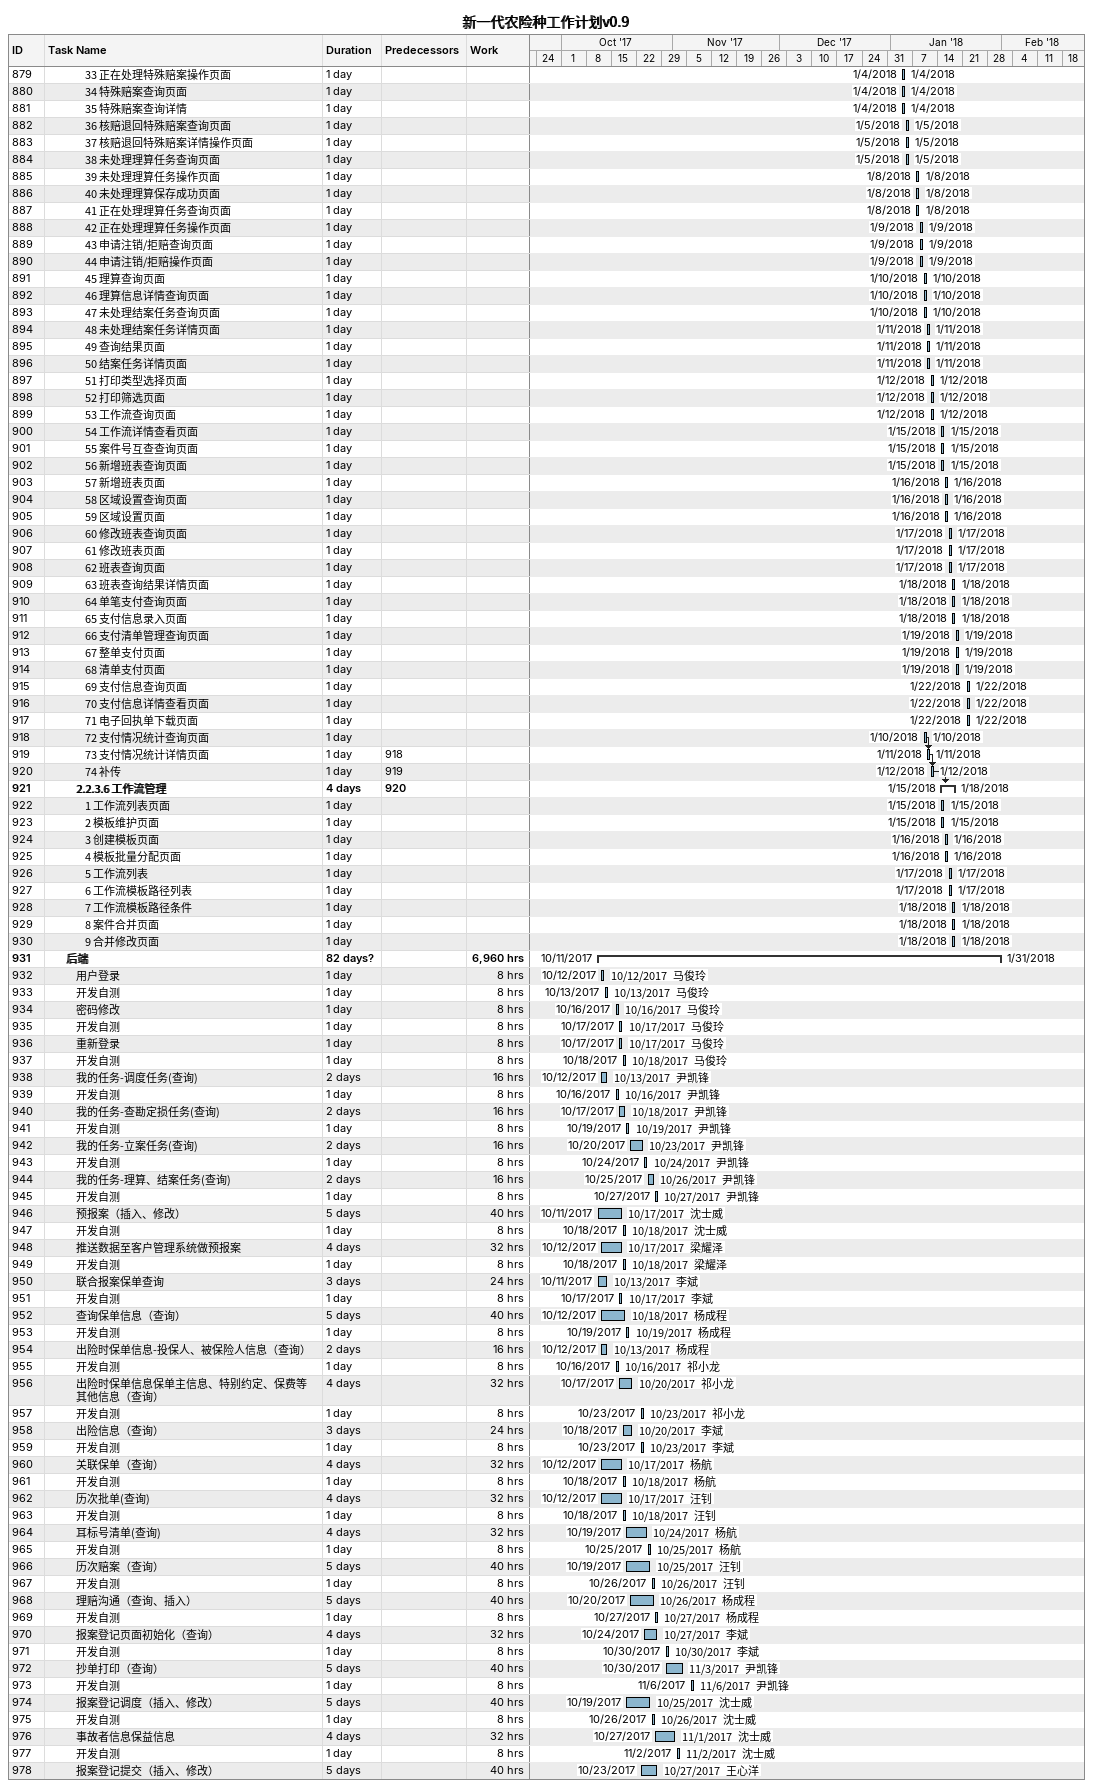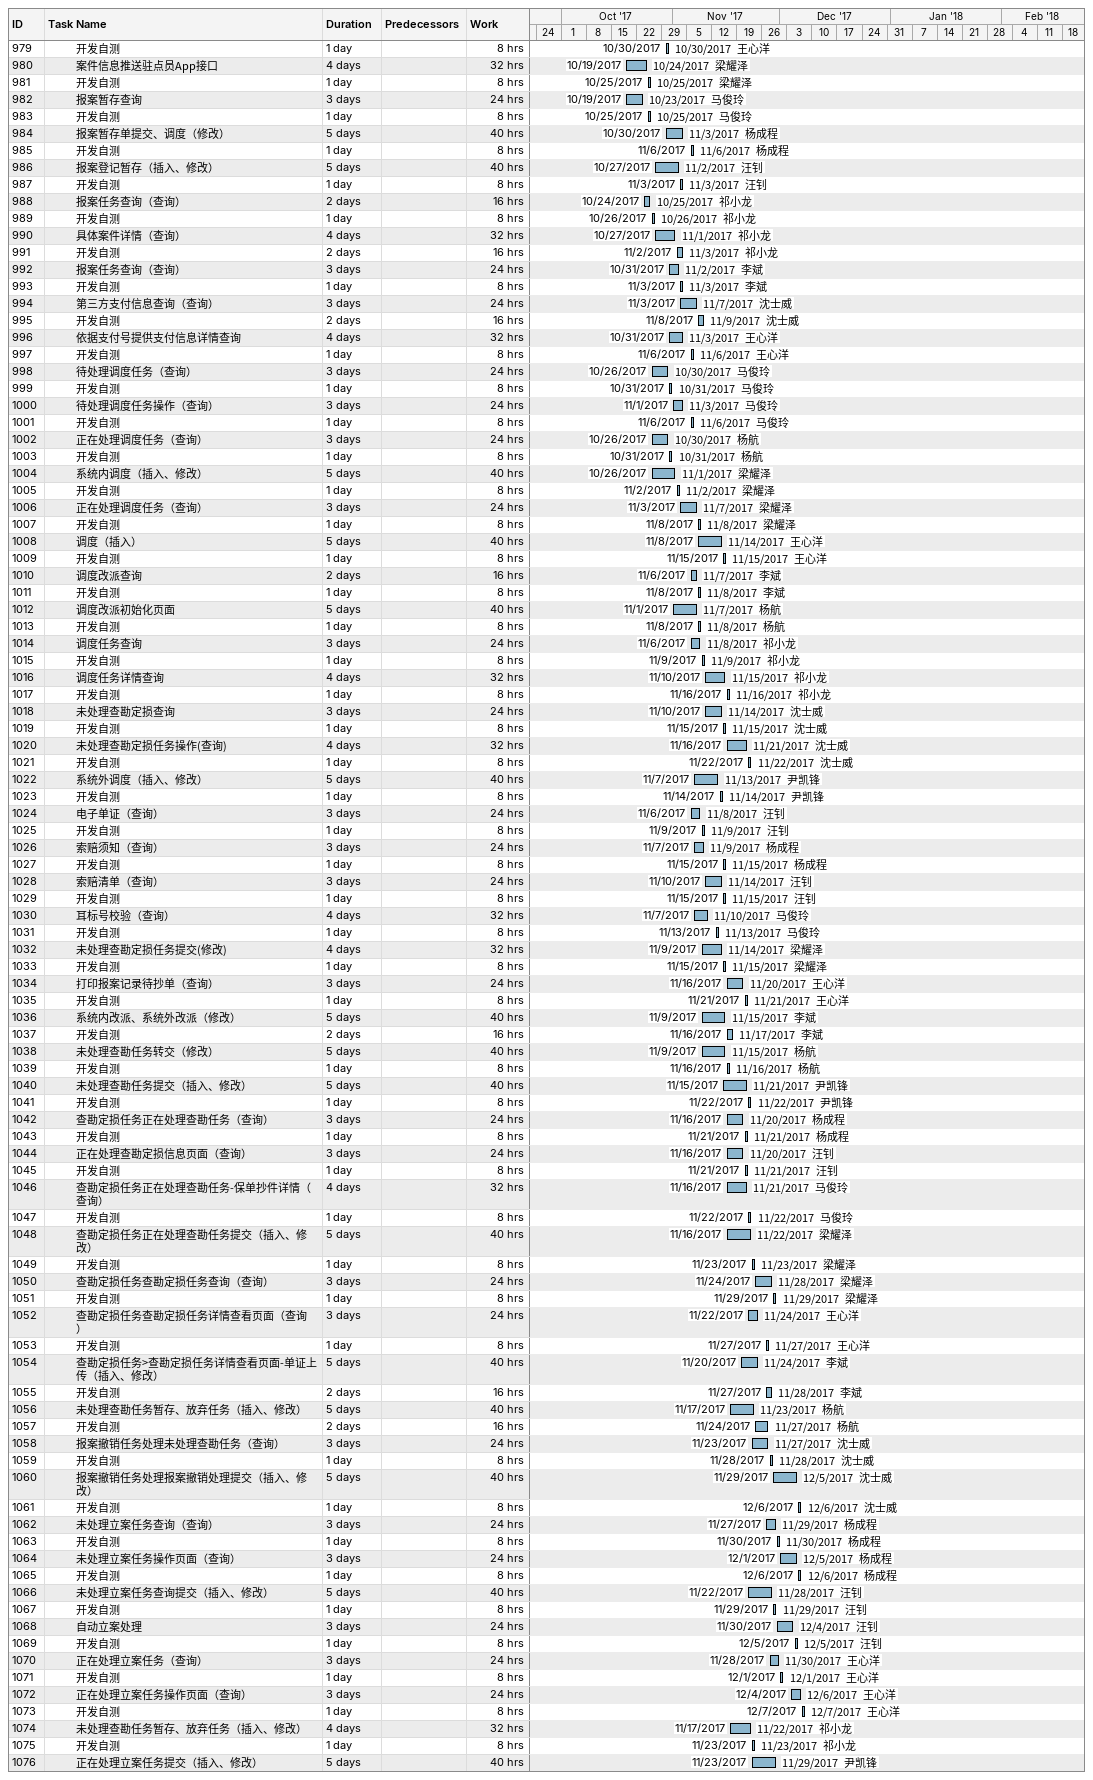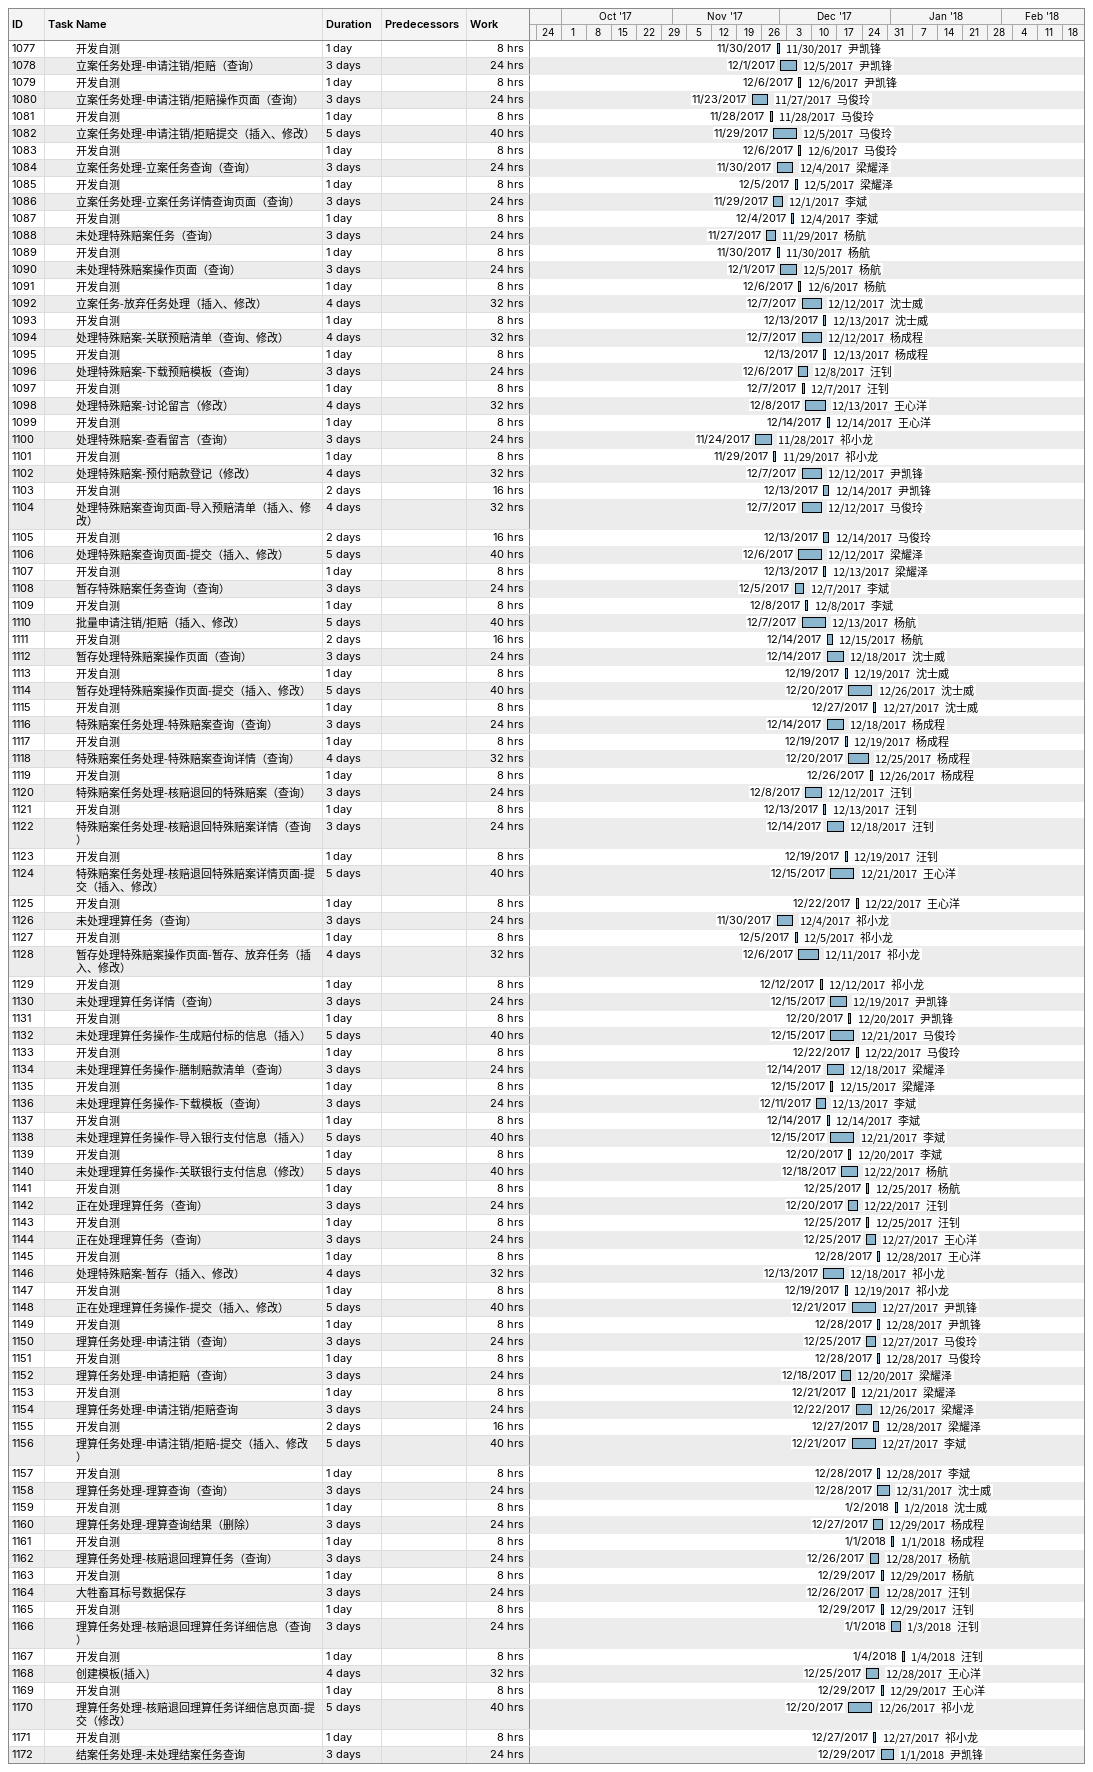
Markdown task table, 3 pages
新一代农险种工作计划v0.9

| ID | Level | Task | Duration | Start | Finish | Predecessors | Resources | Work (h) |
|---|---|---|---|---|---|---|---|---|
| 879 | 5 | 33 正在处理特殊赔案操作页面 | 1d | 2018-01-04 | 2018-01-04 |  |  |  |
| 880 | 5 | 34 特殊赔案查询页面 | 1d | 2018-01-04 | 2018-01-04 |  |  |  |
| 881 | 5 | 35 特殊赔案查询详情 | 1d | 2018-01-04 | 2018-01-04 |  |  |  |
| 882 | 5 | 36 核赔退回特殊赔案查询页面 | 1d | 2018-01-05 | 2018-01-05 |  |  |  |
| 883 | 5 | 37 核赔退回特殊赔案详情操作页面 | 1d | 2018-01-05 | 2018-01-05 |  |  |  |
| 884 | 5 | 38 未处理理算任务查询页面 | 1d | 2018-01-05 | 2018-01-05 |  |  |  |
| 885 | 5 | 39 未处理理算任务操作页面 | 1d | 2018-01-08 | 2018-01-08 |  |  |  |
| 886 | 5 | 40 未处理理算保存成功页面 | 1d | 2018-01-08 | 2018-01-08 |  |  |  |
| 887 | 5 | 41 正在处理理算任务查询页面 | 1d | 2018-01-08 | 2018-01-08 |  |  |  |
| 888 | 5 | 42 正在处理理算任务操作页面 | 1d | 2018-01-09 | 2018-01-09 |  |  |  |
| 889 | 5 | 43 申请注销/拒赔查询页面 | 1d | 2018-01-09 | 2018-01-09 |  |  |  |
| 890 | 5 | 44 申请注销/拒赔操作页面 | 1d | 2018-01-09 | 2018-01-09 |  |  |  |
| 891 | 5 | 45 理算查询页面 | 1d | 2018-01-10 | 2018-01-10 |  |  |  |
| 892 | 5 | 46 理算信息详情查询页面 | 1d | 2018-01-10 | 2018-01-10 |  |  |  |
| 893 | 5 | 47 未处理结案任务查询页面 | 1d | 2018-01-10 | 2018-01-10 |  |  |  |
| 894 | 5 | 48 未处理结案任务详情页面 | 1d | 2018-01-11 | 2018-01-11 |  |  |  |
| 895 | 5 | 49 查询结果页面 | 1d | 2018-01-11 | 2018-01-11 |  |  |  |
| 896 | 5 | 50 结案任务详情页面 | 1d | 2018-01-11 | 2018-01-11 |  |  |  |
| 897 | 5 | 51 打印类型选择页面 | 1d | 2018-01-12 | 2018-01-12 |  |  |  |
| 898 | 5 | 52 打印筛选页面 | 1d | 2018-01-12 | 2018-01-12 |  |  |  |
| 899 | 5 | 53 工作流查询页面 | 1d | 2018-01-12 | 2018-01-12 |  |  |  |
| 900 | 5 | 54 工作流详情查看页面 | 1d | 2018-01-15 | 2018-01-15 |  |  |  |
| 901 | 5 | 55 案件号互查查询页面 | 1d | 2018-01-15 | 2018-01-15 |  |  |  |
| 902 | 5 | 56 新增班表查询页面 | 1d | 2018-01-15 | 2018-01-15 |  |  |  |
| 903 | 5 | 57 新增班表页面 | 1d | 2018-01-16 | 2018-01-16 |  |  |  |
| 904 | 5 | 58 区域设置查询页面 | 1d | 2018-01-16 | 2018-01-16 |  |  |  |
| 905 | 5 | 59 区域设置页面 | 1d | 2018-01-16 | 2018-01-16 |  |  |  |
| 906 | 5 | 60 修改班表查询页面 | 1d | 2018-01-17 | 2018-01-17 |  |  |  |
| 907 | 5 | 61 修改班表页面 | 1d | 2018-01-17 | 2018-01-17 |  |  |  |
| 908 | 5 | 62 班表查询页面 | 1d | 2018-01-17 | 2018-01-17 |  |  |  |
| 909 | 5 | 63 班表查询结果详情页面 | 1d | 2018-01-18 | 2018-01-18 |  |  |  |
| 910 | 5 | 64 单笔支付查询页面 | 1d | 2018-01-18 | 2018-01-18 |  |  |  |
| 911 | 5 | 65 支付信息录入页面 | 1d | 2018-01-18 | 2018-01-18 |  |  |  |
| 912 | 5 | 66 支付清单管理查询页面 | 1d | 2018-01-19 | 2018-01-19 |  |  |  |
| 913 | 5 | 67 整单支付页面 | 1d | 2018-01-19 | 2018-01-19 |  |  |  |
| 914 | 5 | 68 清单支付页面 | 1d | 2018-01-19 | 2018-01-19 |  |  |  |
| 915 | 5 | 69 支付信息查询页面 | 1d | 2018-01-22 | 2018-01-22 |  |  |  |
| 916 | 5 | 70 支付信息详情查看页面 | 1d | 2018-01-22 | 2018-01-22 |  |  |  |
| 917 | 5 | 71 电子回执单下载页面 | 1d | 2018-01-22 | 2018-01-22 |  |  |  |
| 918 | 5 | 72 支付情况统计查询页面 | 1d | 2018-01-10 | 2018-01-10 |  |  |  |
| 919 | 5 | 73 支付情况统计详情页面 | 1d | 2018-01-11 | 2018-01-11 | 918 |  |  |
| 920 | 5 | 74 补传 | 1d | 2018-01-12 | 2018-01-12 | 919 |  |  |
| 921 | 4 | **2.2.3.6 工作流管理** | 4d | 2018-01-15 | 2018-01-18 | 920 |  |  |
| 922 | 5 | 1 工作流列表页面 | 1d | 2018-01-15 | 2018-01-15 |  |  |  |
| 923 | 5 | 2 模板维护页面 | 1d | 2018-01-15 | 2018-01-15 |  |  |  |
| 924 | 5 | 3 创建模板页面 | 1d | 2018-01-16 | 2018-01-16 |  |  |  |
| 925 | 5 | 4 模板批量分配页面 | 1d | 2018-01-16 | 2018-01-16 |  |  |  |
| 926 | 5 | 5 工作流列表 | 1d | 2018-01-17 | 2018-01-17 |  |  |  |
| 927 | 5 | 6 工作流模板路径列表 | 1d | 2018-01-17 | 2018-01-17 |  |  |  |
| 928 | 5 | 7 工作流模板路径条件 | 1d | 2018-01-18 | 2018-01-18 |  |  |  |
| 929 | 5 | 8 案件合并页面 | 1d | 2018-01-18 | 2018-01-18 |  |  |  |
| 930 | 5 | 9 合并修改页面 | 1d | 2018-01-18 | 2018-01-18 |  |  |  |
| 931 | 3 | **后端** | 82d? | 2017-10-11 | 2018-01-31 |  |  | 6960 |
| 932 | 4 | 用户登录 | 1d | 2017-10-12 | 2017-10-12 |  | 马俊玲 | 8 |
| 933 | 4 | 开发自测 | 1d | 2017-10-13 | 2017-10-13 |  | 马俊玲 | 8 |
| 934 | 4 | 密码修改 | 1d | 2017-10-16 | 2017-10-16 |  | 马俊玲 | 8 |
| 935 | 4 | 开发自测 | 1d | 2017-10-17 | 2017-10-17 |  | 马俊玲 | 8 |
| 936 | 4 | 重新登录 | 1d | 2017-10-17 | 2017-10-17 |  | 马俊玲 | 8 |
| 937 | 4 | 开发自测 | 1d | 2017-10-18 | 2017-10-18 |  | 马俊玲 | 8 |
| 938 | 4 | 我的任务-调度任务(查询) | 2d | 2017-10-12 | 2017-10-13 |  | 尹凯锋 | 16 |
| 939 | 4 | 开发自测 | 1d | 2017-10-16 | 2017-10-16 |  | 尹凯锋 | 8 |
| 940 | 4 | 我的任务-查勘定损任务(查询) | 2d | 2017-10-17 | 2017-10-18 |  | 尹凯锋 | 16 |
| 941 | 4 | 开发自测 | 1d | 2017-10-19 | 2017-10-19 |  | 尹凯锋 | 8 |
| 942 | 4 | 我的任务-立案任务(查询) | 2d | 2017-10-20 | 2017-10-23 |  | 尹凯锋 | 16 |
| 943 | 4 | 开发自测 | 1d | 2017-10-24 | 2017-10-24 |  | 尹凯锋 | 8 |
| 944 | 4 | 我的任务-理算、结案任务(查询) | 2d | 2017-10-25 | 2017-10-26 |  | 尹凯锋 | 16 |
| 945 | 4 | 开发自测 | 1d | 2017-10-27 | 2017-10-27 |  | 尹凯锋 | 8 |
| 946 | 4 | 预报案（插入、修改） | 5d | 2017-10-11 | 2017-10-17 |  | 沈士威 | 40 |
| 947 | 4 | 开发自测 | 1d | 2017-10-18 | 2017-10-18 |  | 沈士威 | 8 |
| 948 | 4 | 推送数据至客户管理系统做预报案 | 4d | 2017-10-12 | 2017-10-17 |  | 梁耀泽 | 32 |
| 949 | 4 | 开发自测 | 1d | 2017-10-18 | 2017-10-18 |  | 梁耀泽 | 8 |
| 950 | 4 | 联合报案保单查询 | 3d | 2017-10-11 | 2017-10-13 |  | 李斌 | 24 |
| 951 | 4 | 开发自测 | 1d | 2017-10-17 | 2017-10-17 |  | 李斌 | 8 |
| 952 | 4 | 查询保单信息（查询） | 5d | 2017-10-12 | 2017-10-18 |  | 杨成程 | 40 |
| 953 | 4 | 开发自测 | 1d | 2017-10-19 | 2017-10-19 |  | 杨成程 | 8 |
| 954 | 4 | 出险时保单信息-投保人、被保险人信息（查询） | 2d | 2017-10-12 | 2017-10-13 |  | 杨成程 | 16 |
| 955 | 4 | 开发自测 | 1d | 2017-10-16 | 2017-10-16 |  | 祁小龙 | 8 |
| 956 | 4 | 出险时保单信息保单主信息、特别约定、保费等其他信息（查询） | 4d | 2017-10-17 | 2017-10-20 |  | 祁小龙 | 32 |
| 957 | 4 | 开发自测 | 1d | 2017-10-23 | 2017-10-23 |  | 祁小龙 | 8 |
| 958 | 4 | 出险信息（查询） | 3d | 2017-10-18 | 2017-10-20 |  | 李斌 | 24 |
| 959 | 4 | 开发自测 | 1d | 2017-10-23 | 2017-10-23 |  | 李斌 | 8 |
| 960 | 4 | 关联保单（查询） | 4d | 2017-10-12 | 2017-10-17 |  | 杨航 | 32 |
| 961 | 4 | 开发自测 | 1d | 2017-10-18 | 2017-10-18 |  | 杨航 | 8 |
| 962 | 4 | 历次批单(查询) | 4d | 2017-10-12 | 2017-10-17 |  | 汪钊 | 32 |
| 963 | 4 | 开发自测 | 1d | 2017-10-18 | 2017-10-18 |  | 汪钊 | 8 |
| 964 | 4 | 耳标号清单(查询) | 4d | 2017-10-19 | 2017-10-24 |  | 杨航 | 32 |
| 965 | 4 | 开发自测 | 1d | 2017-10-25 | 2017-10-25 |  | 杨航 | 8 |
| 966 | 4 | 历次赔案（查询） | 5d | 2017-10-19 | 2017-10-25 |  | 汪钊 | 40 |
| 967 | 4 | 开发自测 | 1d | 2017-10-26 | 2017-10-26 |  | 汪钊 | 8 |
| 968 | 4 | 理赔沟通（查询、插入） | 5d | 2017-10-20 | 2017-10-26 |  | 杨成程 | 40 |
| 969 | 4 | 开发自测 | 1d | 2017-10-27 | 2017-10-27 |  | 杨成程 | 8 |
| 970 | 4 | 报案登记页面初始化（查询） | 4d | 2017-10-24 | 2017-10-27 |  | 李斌 | 32 |
| 971 | 4 | 开发自测 | 1d | 2017-10-30 | 2017-10-30 |  | 李斌 | 8 |
| 972 | 4 | 抄单打印（查询） | 5d | 2017-10-30 | 2017-11-03 |  | 尹凯锋 | 40 |
| 973 | 4 | 开发自测 | 1d | 2017-11-06 | 2017-11-06 |  | 尹凯锋 | 8 |
| 974 | 4 | 报案登记调度（插入、修改） | 5d | 2017-10-19 | 2017-10-25 |  | 沈士威 | 40 |
| 975 | 4 | 开发自测 | 1d | 2017-10-26 | 2017-10-26 |  | 沈士威 | 8 |
| 976 | 4 | 事故者信息保益信息 | 4d | 2017-10-27 | 2017-11-01 |  | 沈士威 | 32 |
| 977 | 4 | 开发自测 | 1d | 2017-11-02 | 2017-11-02 |  | 沈士威 | 8 |
| 978 | 4 | 报案登记提交（插入、修改） | 5d | 2017-10-23 | 2017-10-27 |  | 王心洋 | 40 |
| 979 | 4 | 开发自测 | 1d | 2017-10-30 | 2017-10-30 |  | 王心洋 | 8 |
| 980 | 4 | 案件信息推送驻点员App接口 | 4d | 2017-10-19 | 2017-10-24 |  | 梁耀泽 | 32 |
| 981 | 4 | 开发自测 | 1d | 2017-10-25 | 2017-10-25 |  | 梁耀泽 | 8 |
| 982 | 4 | 报案暂存查询 | 3d | 2017-10-19 | 2017-10-23 |  | 马俊玲 | 24 |
| 983 | 4 | 开发自测 | 1d | 2017-10-25 | 2017-10-25 |  | 马俊玲 | 8 |
| 984 | 4 | 报案暂存单提交、调度（修改） | 5d | 2017-10-30 | 2017-11-03 |  | 杨成程 | 40 |
| 985 | 4 | 开发自测 | 1d | 2017-11-06 | 2017-11-06 |  | 杨成程 | 8 |
| 986 | 4 | 报案登记暂存（插入、修改） | 5d | 2017-10-27 | 2017-11-02 |  | 汪钊 | 40 |
| 987 | 4 | 开发自测 | 1d | 2017-11-03 | 2017-11-03 |  | 汪钊 | 8 |
| 988 | 4 | 报案任务查询（查询） | 2d | 2017-10-24 | 2017-10-25 |  | 祁小龙 | 16 |
| 989 | 4 | 开发自测 | 1d | 2017-10-26 | 2017-10-26 |  | 祁小龙 | 8 |
| 990 | 4 | 具体案件详情（查询） | 4d | 2017-10-27 | 2017-11-01 |  | 祁小龙 | 32 |
| 991 | 4 | 开发自测 | 2d | 2017-11-02 | 2017-11-03 |  | 祁小龙 | 16 |
| 992 | 4 | 报案任务查询（查询） | 3d | 2017-10-31 | 2017-11-02 |  | 李斌 | 24 |
| 993 | 4 | 开发自测 | 1d | 2017-11-03 | 2017-11-03 |  | 李斌 | 8 |
| 994 | 4 | 第三方支付信息查询（查询） | 3d | 2017-11-03 | 2017-11-07 |  | 沈士威 | 24 |
| 995 | 4 | 开发自测 | 2d | 2017-11-08 | 2017-11-09 |  | 沈士威 | 16 |
| 996 | 4 | 依据支付号提供支付信息详情查询 | 4d | 2017-10-31 | 2017-11-03 |  | 王心洋 | 32 |
| 997 | 4 | 开发自测 | 1d | 2017-11-06 | 2017-11-06 |  | 王心洋 | 8 |
| 998 | 4 | 待处理调度任务（查询） | 3d | 2017-10-26 | 2017-10-30 |  | 马俊玲 | 24 |
| 999 | 4 | 开发自测 | 1d | 2017-10-31 | 2017-10-31 |  | 马俊玲 | 8 |
| 1000 | 4 | 待处理调度任务操作（查询） | 3d | 2017-11-01 | 2017-11-03 |  | 马俊玲 | 24 |
| 1001 | 4 | 开发自测 | 1d | 2017-11-06 | 2017-11-06 |  | 马俊玲 | 8 |
| 1002 | 4 | 正在处理调度任务（查询） | 3d | 2017-10-26 | 2017-10-30 |  | 杨航 | 24 |
| 1003 | 4 | 开发自测 | 1d | 2017-10-31 | 2017-10-31 |  | 杨航 | 8 |
| 1004 | 4 | 系统内调度（插入、修改） | 5d | 2017-10-26 | 2017-11-01 |  | 梁耀泽 | 40 |
| 1005 | 4 | 开发自测 | 1d | 2017-11-02 | 2017-11-02 |  | 梁耀泽 | 8 |
| 1006 | 4 | 正在处理调度任务（查询） | 3d | 2017-11-03 | 2017-11-07 |  | 梁耀泽 | 24 |
| 1007 | 4 | 开发自测 | 1d | 2017-11-08 | 2017-11-08 |  | 梁耀泽 | 8 |
| 1008 | 4 | 调度（插入） | 5d | 2017-11-08 | 2017-11-14 |  | 王心洋 | 40 |
| 1009 | 4 | 开发自测 | 1d | 2017-11-15 | 2017-11-15 |  | 王心洋 | 8 |
| 1010 | 4 | 调度改派查询 | 2d | 2017-11-06 | 2017-11-07 |  | 李斌 | 16 |
| 1011 | 4 | 开发自测 | 1d | 2017-11-08 | 2017-11-08 |  | 李斌 | 8 |
| 1012 | 4 | 调度改派初始化页面 | 5d | 2017-11-01 | 2017-11-07 |  | 杨航 | 40 |
| 1013 | 4 | 开发自测 | 1d | 2017-11-08 | 2017-11-08 |  | 杨航 | 8 |
| 1014 | 4 | 调度任务查询 | 3d | 2017-11-06 | 2017-11-08 |  | 祁小龙 | 24 |
| 1015 | 4 | 开发自测 | 1d | 2017-11-09 | 2017-11-09 |  | 祁小龙 | 8 |
| 1016 | 4 | 调度任务详情查询 | 4d | 2017-11-10 | 2017-11-15 |  | 祁小龙 | 32 |
| 1017 | 4 | 开发自测 | 1d | 2017-11-16 | 2017-11-16 |  | 祁小龙 | 8 |
| 1018 | 4 | 未处理查勘定损查询 | 3d | 2017-11-10 | 2017-11-14 |  | 沈士威 | 24 |
| 1019 | 4 | 开发自测 | 1d | 2017-11-15 | 2017-11-15 |  | 沈士威 | 8 |
| 1020 | 4 | 未处理查勘定损任务操作(查询) | 4d | 2017-11-16 | 2017-11-21 |  | 沈士威 | 32 |
| 1021 | 4 | 开发自测 | 1d | 2017-11-22 | 2017-11-22 |  | 沈士威 | 8 |
| 1022 | 4 | 系统外调度（插入、修改） | 5d | 2017-11-07 | 2017-11-13 |  | 尹凯锋 | 40 |
| 1023 | 4 | 开发自测 | 1d | 2017-11-14 | 2017-11-14 |  | 尹凯锋 | 8 |
| 1024 | 4 | 电子单证（查询） | 3d | 2017-11-06 | 2017-11-08 |  | 汪钊 | 24 |
| 1025 | 4 | 开发自测 | 1d | 2017-11-09 | 2017-11-09 |  | 汪钊 | 8 |
| 1026 | 4 | 索赔须知（查询） | 3d | 2017-11-07 | 2017-11-09 |  | 杨成程 | 24 |
| 1027 | 4 | 开发自测 | 1d | 2017-11-15 | 2017-11-15 |  | 杨成程 | 8 |
| 1028 | 4 | 索赔清单（查询） | 3d | 2017-11-10 | 2017-11-14 |  | 汪钊 | 24 |
| 1029 | 4 | 开发自测 | 1d | 2017-11-15 | 2017-11-15 |  | 汪钊 | 8 |
| 1030 | 4 | 耳标号校验（查询） | 4d | 2017-11-07 | 2017-11-10 |  | 马俊玲 | 32 |
| 1031 | 4 | 开发自测 | 1d | 2017-11-13 | 2017-11-13 |  | 马俊玲 | 8 |
| 1032 | 4 | 未处理查勘定损任务提交(修改) | 4d | 2017-11-09 | 2017-11-14 |  | 梁耀泽 | 32 |
| 1033 | 4 | 开发自测 | 1d | 2017-11-15 | 2017-11-15 |  | 梁耀泽 | 8 |
| 1034 | 4 | 打印报案记录待抄单（查询） | 3d | 2017-11-16 | 2017-11-20 |  | 王心洋 | 24 |
| 1035 | 4 | 开发自测 | 1d | 2017-11-21 | 2017-11-21 |  | 王心洋 | 8 |
| 1036 | 4 | 系统内改派、系统外改派（修改） | 5d | 2017-11-09 | 2017-11-15 |  | 李斌 | 40 |
| 1037 | 4 | 开发自测 | 2d | 2017-11-16 | 2017-11-17 |  | 李斌 | 16 |
| 1038 | 4 | 未处理查勘任务转交（修改） | 5d | 2017-11-09 | 2017-11-15 |  | 杨航 | 40 |
| 1039 | 4 | 开发自测 | 1d | 2017-11-16 | 2017-11-16 |  | 杨航 | 8 |
| 1040 | 4 | 未处理查勘任务提交（插入、修改） | 5d | 2017-11-15 | 2017-11-21 |  | 尹凯锋 | 40 |
| 1041 | 4 | 开发自测 | 1d | 2017-11-22 | 2017-11-22 |  | 尹凯锋 | 8 |
| 1042 | 4 | 查勘定损任务正在处理查勘任务（查询） | 3d | 2017-11-16 | 2017-11-20 |  | 杨成程 | 24 |
| 1043 | 4 | 开发自测 | 1d | 2017-11-21 | 2017-11-21 |  | 杨成程 | 8 |
| 1044 | 4 | 正在处理查勘定损信息页面（查询） | 3d | 2017-11-16 | 2017-11-20 |  | 汪钊 | 24 |
| 1045 | 4 | 开发自测 | 1d | 2017-11-21 | 2017-11-21 |  | 汪钊 | 8 |
| 1046 | 4 | 查勘定损任务正在处理查勘任务-保单抄件详情（查询） | 4d | 2017-11-16 | 2017-11-21 |  | 马俊玲 | 32 |
| 1047 | 4 | 开发自测 | 1d | 2017-11-22 | 2017-11-22 |  | 马俊玲 | 8 |
| 1048 | 4 | 查勘定损任务正在处理查勘任务提交（插入、修改） | 5d | 2017-11-16 | 2017-11-22 |  | 梁耀泽 | 40 |
| 1049 | 4 | 开发自测 | 1d | 2017-11-23 | 2017-11-23 |  | 梁耀泽 | 8 |
| 1050 | 4 | 查勘定损任务查勘定损任务查询（查询） | 3d | 2017-11-24 | 2017-11-28 |  | 梁耀泽 | 24 |
| 1051 | 4 | 开发自测 | 1d | 2017-11-29 | 2017-11-29 |  | 梁耀泽 | 8 |
| 1052 | 4 | 查勘定损任务查勘定损任务详情查看页面（查询） | 3d | 2017-11-22 | 2017-11-24 |  | 王心洋 | 24 |
| 1053 | 4 | 开发自测 | 1d | 2017-11-27 | 2017-11-27 |  | 王心洋 | 8 |
| 1054 | 4 | 查勘定损任务>查勘定损任务详情查看页面-单证上传（插入、修改） | 5d | 2017-11-20 | 2017-11-24 |  | 李斌 | 40 |
| 1055 | 4 | 开发自测 | 2d | 2017-11-27 | 2017-11-28 |  | 李斌 | 16 |
| 1056 | 4 | 未处理查勘任务暂存、放弃任务（插入、修改） | 5d | 2017-11-17 | 2017-11-23 |  | 杨航 | 40 |
| 1057 | 4 | 开发自测 | 2d | 2017-11-24 | 2017-11-27 |  | 杨航 | 16 |
| 1058 | 4 | 报案撤销任务处理未处理查勘任务（查询） | 3d | 2017-11-23 | 2017-11-27 |  | 沈士威 | 24 |
| 1059 | 4 | 开发自测 | 1d | 2017-11-28 | 2017-11-28 |  | 沈士威 | 8 |
| 1060 | 4 | 报案撤销任务处理报案撤销处理提交（插入、修改） | 5d | 2017-11-29 | 2017-12-05 |  | 沈士威 | 40 |
| 1061 | 4 | 开发自测 | 1d | 2017-12-06 | 2017-12-06 |  | 沈士威 | 8 |
| 1062 | 4 | 未处理立案任务查询（查询） | 3d | 2017-11-27 | 2017-11-29 |  | 杨成程 | 24 |
| 1063 | 4 | 开发自测 | 1d | 2017-11-30 | 2017-11-30 |  | 杨成程 | 8 |
| 1064 | 4 | 未处理立案任务操作页面（查询） | 3d | 2017-12-01 | 2017-12-05 |  | 杨成程 | 24 |
| 1065 | 4 | 开发自测 | 1d | 2017-12-06 | 2017-12-06 |  | 杨成程 | 8 |
| 1066 | 4 | 未处理立案任务查询提交（插入、修改） | 5d | 2017-11-22 | 2017-11-28 |  | 汪钊 | 40 |
| 1067 | 4 | 开发自测 | 1d | 2017-11-29 | 2017-11-29 |  | 汪钊 | 8 |
| 1068 | 4 | 自动立案处理 | 3d | 2017-11-30 | 2017-12-04 |  | 汪钊 | 24 |
| 1069 | 4 | 开发自测 | 1d | 2017-12-05 | 2017-12-05 |  | 汪钊 | 8 |
| 1070 | 4 | 正在处理立案任务（查询） | 3d | 2017-11-28 | 2017-11-30 |  | 王心洋 | 24 |
| 1071 | 4 | 开发自测 | 1d | 2017-12-01 | 2017-12-01 |  | 王心洋 | 8 |
| 1072 | 4 | 正在处理立案任务操作页面（查询） | 3d | 2017-12-04 | 2017-12-06 |  | 王心洋 | 24 |
| 1073 | 4 | 开发自测 | 1d | 2017-12-07 | 2017-12-07 |  | 王心洋 | 8 |
| 1074 | 4 | 未处理查勘任务暂存、放弃任务（插入、修改） | 4d | 2017-11-17 | 2017-11-22 |  | 祁小龙 | 32 |
| 1075 | 4 | 开发自测 | 1d | 2017-11-23 | 2017-11-23 |  | 祁小龙 | 8 |
| 1076 | 4 | 正在处理立案任务提交（插入、修改） | 5d | 2017-11-23 | 2017-11-29 |  | 尹凯锋 | 40 |
| 1077 | 4 | 开发自测 | 1d | 2017-11-30 | 2017-11-30 |  | 尹凯锋 | 8 |
| 1078 | 4 | 立案任务处理-申请注销/拒赔（查询） | 3d | 2017-12-01 | 2017-12-05 |  | 尹凯锋 | 24 |
| 1079 | 4 | 开发自测 | 1d | 2017-12-06 | 2017-12-06 |  | 尹凯锋 | 8 |
| 1080 | 4 | 立案任务处理-申请注销/拒赔操作页面（查询） | 3d | 2017-11-23 | 2017-11-27 |  | 马俊玲 | 24 |
| 1081 | 4 | 开发自测 | 1d | 2017-11-28 | 2017-11-28 |  | 马俊玲 | 8 |
| 1082 | 4 | 立案任务处理-申请注销/拒赔提交（插入、修改） | 5d | 2017-11-29 | 2017-12-05 |  | 马俊玲 | 40 |
| 1083 | 4 | 开发自测 | 1d | 2017-12-06 | 2017-12-06 |  | 马俊玲 | 8 |
| 1084 | 4 | 立案任务处理-立案任务查询（查询） | 3d | 2017-11-30 | 2017-12-04 |  | 梁耀泽 | 24 |
| 1085 | 4 | 开发自测 | 1d | 2017-12-05 | 2017-12-05 |  | 梁耀泽 | 8 |
| 1086 | 4 | 立案任务处理-立案任务详情查询页面（查询） | 3d | 2017-11-29 | 2017-12-01 |  | 李斌 | 24 |
| 1087 | 4 | 开发自测 | 1d | 2017-12-04 | 2017-12-04 |  | 李斌 | 8 |
| 1088 | 4 | 未处理特殊赔案任务（查询） | 3d | 2017-11-27 | 2017-11-29 |  | 杨航 | 24 |
| 1089 | 4 | 开发自测 | 1d | 2017-11-30 | 2017-11-30 |  | 杨航 | 8 |
| 1090 | 4 | 未处理特殊赔案操作页面（查询） | 3d | 2017-12-01 | 2017-12-05 |  | 杨航 | 24 |
| 1091 | 4 | 开发自测 | 1d | 2017-12-06 | 2017-12-06 |  | 杨航 | 8 |
| 1092 | 4 | 立案任务-放弃任务处理（插入、修改） | 4d | 2017-12-07 | 2017-12-12 |  | 沈士威 | 32 |
| 1093 | 4 | 开发自测 | 1d | 2017-12-13 | 2017-12-13 |  | 沈士威 | 8 |
| 1094 | 4 | 处理特殊赔案-关联预赔清单（查询、修改） | 4d | 2017-12-07 | 2017-12-12 |  | 杨成程 | 32 |
| 1095 | 4 | 开发自测 | 1d | 2017-12-13 | 2017-12-13 |  | 杨成程 | 8 |
| 1096 | 4 | 处理特殊赔案-下载预赔模板（查询） | 3d | 2017-12-06 | 2017-12-08 |  | 汪钊 | 24 |
| 1097 | 4 | 开发自测 | 1d | 2017-12-07 | 2017-12-07 |  | 汪钊 | 8 |
| 1098 | 4 | 处理特殊赔案-讨论留言（修改） | 4d | 2017-12-08 | 2017-12-13 |  | 王心洋 | 32 |
| 1099 | 4 | 开发自测 | 1d | 2017-12-14 | 2017-12-14 |  | 王心洋 | 8 |
| 1100 | 4 | 处理特殊赔案-查看留言（查询） | 3d | 2017-11-24 | 2017-11-28 |  | 祁小龙 | 24 |
| 1101 | 4 | 开发自测 | 1d | 2017-11-29 | 2017-11-29 |  | 祁小龙 | 8 |
| 1102 | 4 | 处理特殊赔案-预付赔款登记（修改） | 4d | 2017-12-07 | 2017-12-12 |  | 尹凯锋 | 32 |
| 1103 | 4 | 开发自测 | 2d | 2017-12-13 | 2017-12-14 |  | 尹凯锋 | 16 |
| 1104 | 4 | 处理特殊赔案查询页面-导入预赔清单（插入、修改） | 4d | 2017-12-07 | 2017-12-12 |  | 马俊玲 | 32 |
| 1105 | 4 | 开发自测 | 2d | 2017-12-13 | 2017-12-14 |  | 马俊玲 | 16 |
| 1106 | 4 | 处理特殊赔案查询页面-提交（插入、修改） | 5d | 2017-12-06 | 2017-12-12 |  | 梁耀泽 | 40 |
| 1107 | 4 | 开发自测 | 1d | 2017-12-13 | 2017-12-13 |  | 梁耀泽 | 8 |
| 1108 | 4 | 暂存特殊赔案任务查询（查询） | 3d | 2017-12-05 | 2017-12-07 |  | 李斌 | 24 |
| 1109 | 4 | 开发自测 | 1d | 2017-12-08 | 2017-12-08 |  | 李斌 | 8 |
| 1110 | 4 | 批量申请注销/拒赔（插入、修改） | 5d | 2017-12-07 | 2017-12-13 |  | 杨航 | 40 |
| 1111 | 4 | 开发自测 | 2d | 2017-12-14 | 2017-12-15 |  | 杨航 | 16 |
| 1112 | 4 | 暂存处理特殊赔案操作页面（查询） | 3d | 2017-12-14 | 2017-12-18 |  | 沈士威 | 24 |
| 1113 | 4 | 开发自测 | 1d | 2017-12-19 | 2017-12-19 |  | 沈士威 | 8 |
| 1114 | 4 | 暂存处理特殊赔案操作页面-提交（插入、修改） | 5d | 2017-12-20 | 2017-12-26 |  | 沈士威 | 40 |
| 1115 | 4 | 开发自测 | 1d | 2017-12-27 | 2017-12-27 |  | 沈士威 | 8 |
| 1116 | 4 | 特殊赔案任务处理-特殊赔案查询（查询） | 3d | 2017-12-14 | 2017-12-18 |  | 杨成程 | 24 |
| 1117 | 4 | 开发自测 | 1d | 2017-12-19 | 2017-12-19 |  | 杨成程 | 8 |
| 1118 | 4 | 特殊赔案任务处理-特殊赔案查询详情（查询） | 4d | 2017-12-20 | 2017-12-25 |  | 杨成程 | 32 |
| 1119 | 4 | 开发自测 | 1d | 2017-12-26 | 2017-12-26 |  | 杨成程 | 8 |
| 1120 | 4 | 特殊赔案任务处理-核赔退回的特殊赔案（查询） | 3d | 2017-12-08 | 2017-12-12 |  | 汪钊 | 24 |
| 1121 | 4 | 开发自测 | 1d | 2017-12-13 | 2017-12-13 |  | 汪钊 | 8 |
| 1122 | 4 | 特殊赔案任务处理-核赔退回特殊赔案详情（查询） | 3d | 2017-12-14 | 2017-12-18 |  | 汪钊 | 24 |
| 1123 | 4 | 开发自测 | 1d | 2017-12-19 | 2017-12-19 |  | 汪钊 | 8 |
| 1124 | 4 | 特殊赔案任务处理-核赔退回特殊赔案详情页面-提交（插入、修改） | 5d | 2017-12-15 | 2017-12-21 |  | 王心洋 | 40 |
| 1125 | 4 | 开发自测 | 1d | 2017-12-22 | 2017-12-22 |  | 王心洋 | 8 |
| 1126 | 4 | 未处理理算任务（查询） | 3d | 2017-11-30 | 2017-12-04 |  | 祁小龙 | 24 |
| 1127 | 4 | 开发自测 | 1d | 2017-12-05 | 2017-12-05 |  | 祁小龙 | 8 |
| 1128 | 4 | 暂存处理特殊赔案操作页面-暂存、放弃任务（插入、修改） | 4d | 2017-12-06 | 2017-12-11 |  | 祁小龙 | 32 |
| 1129 | 4 | 开发自测 | 1d | 2017-12-12 | 2017-12-12 |  | 祁小龙 | 8 |
| 1130 | 4 | 未处理理算任务详情（查询） | 3d | 2017-12-15 | 2017-12-19 |  | 尹凯锋 | 24 |
| 1131 | 4 | 开发自测 | 1d | 2017-12-20 | 2017-12-20 |  | 尹凯锋 | 8 |
| 1132 | 4 | 未处理理算任务操作-生成赔付标的信息（插入） | 5d | 2017-12-15 | 2017-12-21 |  | 马俊玲 | 40 |
| 1133 | 4 | 开发自测 | 1d | 2017-12-22 | 2017-12-22 |  | 马俊玲 | 8 |
| 1134 | 4 | 未处理理算任务操作-膳制赔款清单（查询） | 3d | 2017-12-14 | 2017-12-18 |  | 梁耀泽 | 24 |
| 1135 | 4 | 开发自测 | 1d | 2017-12-15 | 2017-12-15 |  | 梁耀泽 | 8 |
| 1136 | 4 | 未处理理算任务操作-下载模板（查询） | 3d | 2017-12-11 | 2017-12-13 |  | 李斌 | 24 |
| 1137 | 4 | 开发自测 | 1d | 2017-12-14 | 2017-12-14 |  | 李斌 | 8 |
| 1138 | 4 | 未处理理算任务操作-导入银行支付信息（插入） | 5d | 2017-12-15 | 2017-12-21 |  | 李斌 | 40 |
| 1139 | 4 | 开发自测 | 1d | 2017-12-20 | 2017-12-20 |  | 李斌 | 8 |
| 1140 | 4 | 未处理理算任务操作-关联银行支付信息（修改） | 5d | 2017-12-18 | 2017-12-22 |  | 杨航 | 40 |
| 1141 | 4 | 开发自测 | 1d | 2017-12-25 | 2017-12-25 |  | 杨航 | 8 |
| 1142 | 4 | 正在处理理算任务（查询） | 3d | 2017-12-20 | 2017-12-22 |  | 汪钊 | 24 |
| 1143 | 4 | 开发自测 | 1d | 2017-12-25 | 2017-12-25 |  | 汪钊 | 8 |
| 1144 | 4 | 正在处理理算任务（查询） | 3d | 2017-12-25 | 2017-12-27 |  | 王心洋 | 24 |
| 1145 | 4 | 开发自测 | 1d | 2017-12-28 | 2017-12-28 |  | 王心洋 | 8 |
| 1146 | 4 | 处理特殊赔案-暂存（插入、修改） | 4d | 2017-12-13 | 2017-12-18 |  | 祁小龙 | 32 |
| 1147 | 4 | 开发自测 | 1d | 2017-12-19 | 2017-12-19 |  | 祁小龙 | 8 |
| 1148 | 4 | 正在处理理算任务操作-提交（插入、修改） | 5d | 2017-12-21 | 2017-12-27 |  | 尹凯锋 | 40 |
| 1149 | 4 | 开发自测 | 1d | 2017-12-28 | 2017-12-28 |  | 尹凯锋 | 8 |
| 1150 | 4 | 理算任务处理-申请注销（查询） | 3d | 2017-12-25 | 2017-12-27 |  | 马俊玲 | 24 |
| 1151 | 4 | 开发自测 | 1d | 2017-12-28 | 2017-12-28 |  | 马俊玲 | 8 |
| 1152 | 4 | 理算任务处理-申请拒赔（查询） | 3d | 2017-12-18 | 2017-12-20 |  | 梁耀泽 | 24 |
| 1153 | 4 | 开发自测 | 1d | 2017-12-21 | 2017-12-21 |  | 梁耀泽 | 8 |
| 1154 | 4 | 理算任务处理-申请注销/拒赔查询 | 3d | 2017-12-22 | 2017-12-26 |  | 梁耀泽 | 24 |
| 1155 | 4 | 开发自测 | 2d | 2017-12-27 | 2017-12-28 |  | 梁耀泽 | 16 |
| 1156 | 4 | 理算任务处理-申请注销/拒赔-提交（插入、修改） | 5d | 2017-12-21 | 2017-12-27 |  | 李斌 | 40 |
| 1157 | 4 | 开发自测 | 1d | 2017-12-28 | 2017-12-28 |  | 李斌 | 8 |
| 1158 | 4 | 理算任务处理-理算查询（查询） | 3d | 2017-12-28 | 2017-12-31 |  | 沈士威 | 24 |
| 1159 | 4 | 开发自测 | 1d | 2018-01-02 | 2018-01-02 |  | 沈士威 | 8 |
| 1160 | 4 | 理算任务处理-理算查询结果（删除） | 3d | 2017-12-27 | 2017-12-29 |  | 杨成程 | 24 |
| 1161 | 4 | 开发自测 | 1d | 2018-01-01 | 2018-01-01 |  | 杨成程 | 8 |
| 1162 | 4 | 理算任务处理-核赔退回理算任务（查询） | 3d | 2017-12-26 | 2017-12-28 |  | 杨航 | 24 |
| 1163 | 4 | 开发自测 | 1d | 2017-12-29 | 2017-12-29 |  | 杨航 | 8 |
| 1164 | 4 | 大牲畜耳标号数据保存 | 3d | 2017-12-26 | 2017-12-28 |  | 汪钊 | 24 |
| 1165 | 4 | 开发自测 | 1d | 2017-12-29 | 2017-12-29 |  | 汪钊 | 8 |
| 1166 | 4 | 理算任务处理-核赔退回理算任务详细信息（查询） | 3d | 2018-01-01 | 2018-01-03 |  | 汪钊 | 24 |
| 1167 | 4 | 开发自测 | 1d | 2018-01-04 | 2018-01-04 |  | 汪钊 | 8 |
| 1168 | 4 | 创建模板(插入) | 4d | 2017-12-25 | 2017-12-28 |  | 王心洋 | 32 |
| 1169 | 4 | 开发自测 | 1d | 2017-12-29 | 2017-12-29 |  | 王心洋 | 8 |
| 1170 | 4 | 理算任务处理-核赔退回理算任务详细信息页面-提交（修改） | 5d | 2017-12-20 | 2017-12-26 |  | 祁小龙 | 40 |
| 1171 | 4 | 开发自测 | 1d | 2017-12-27 | 2017-12-27 |  | 祁小龙 | 8 |
| 1172 | 4 | 结案任务处理-未处理结案任务查询 | 3d | 2017-12-29 | 2018-01-01 |  | 尹凯锋 | 24 |
